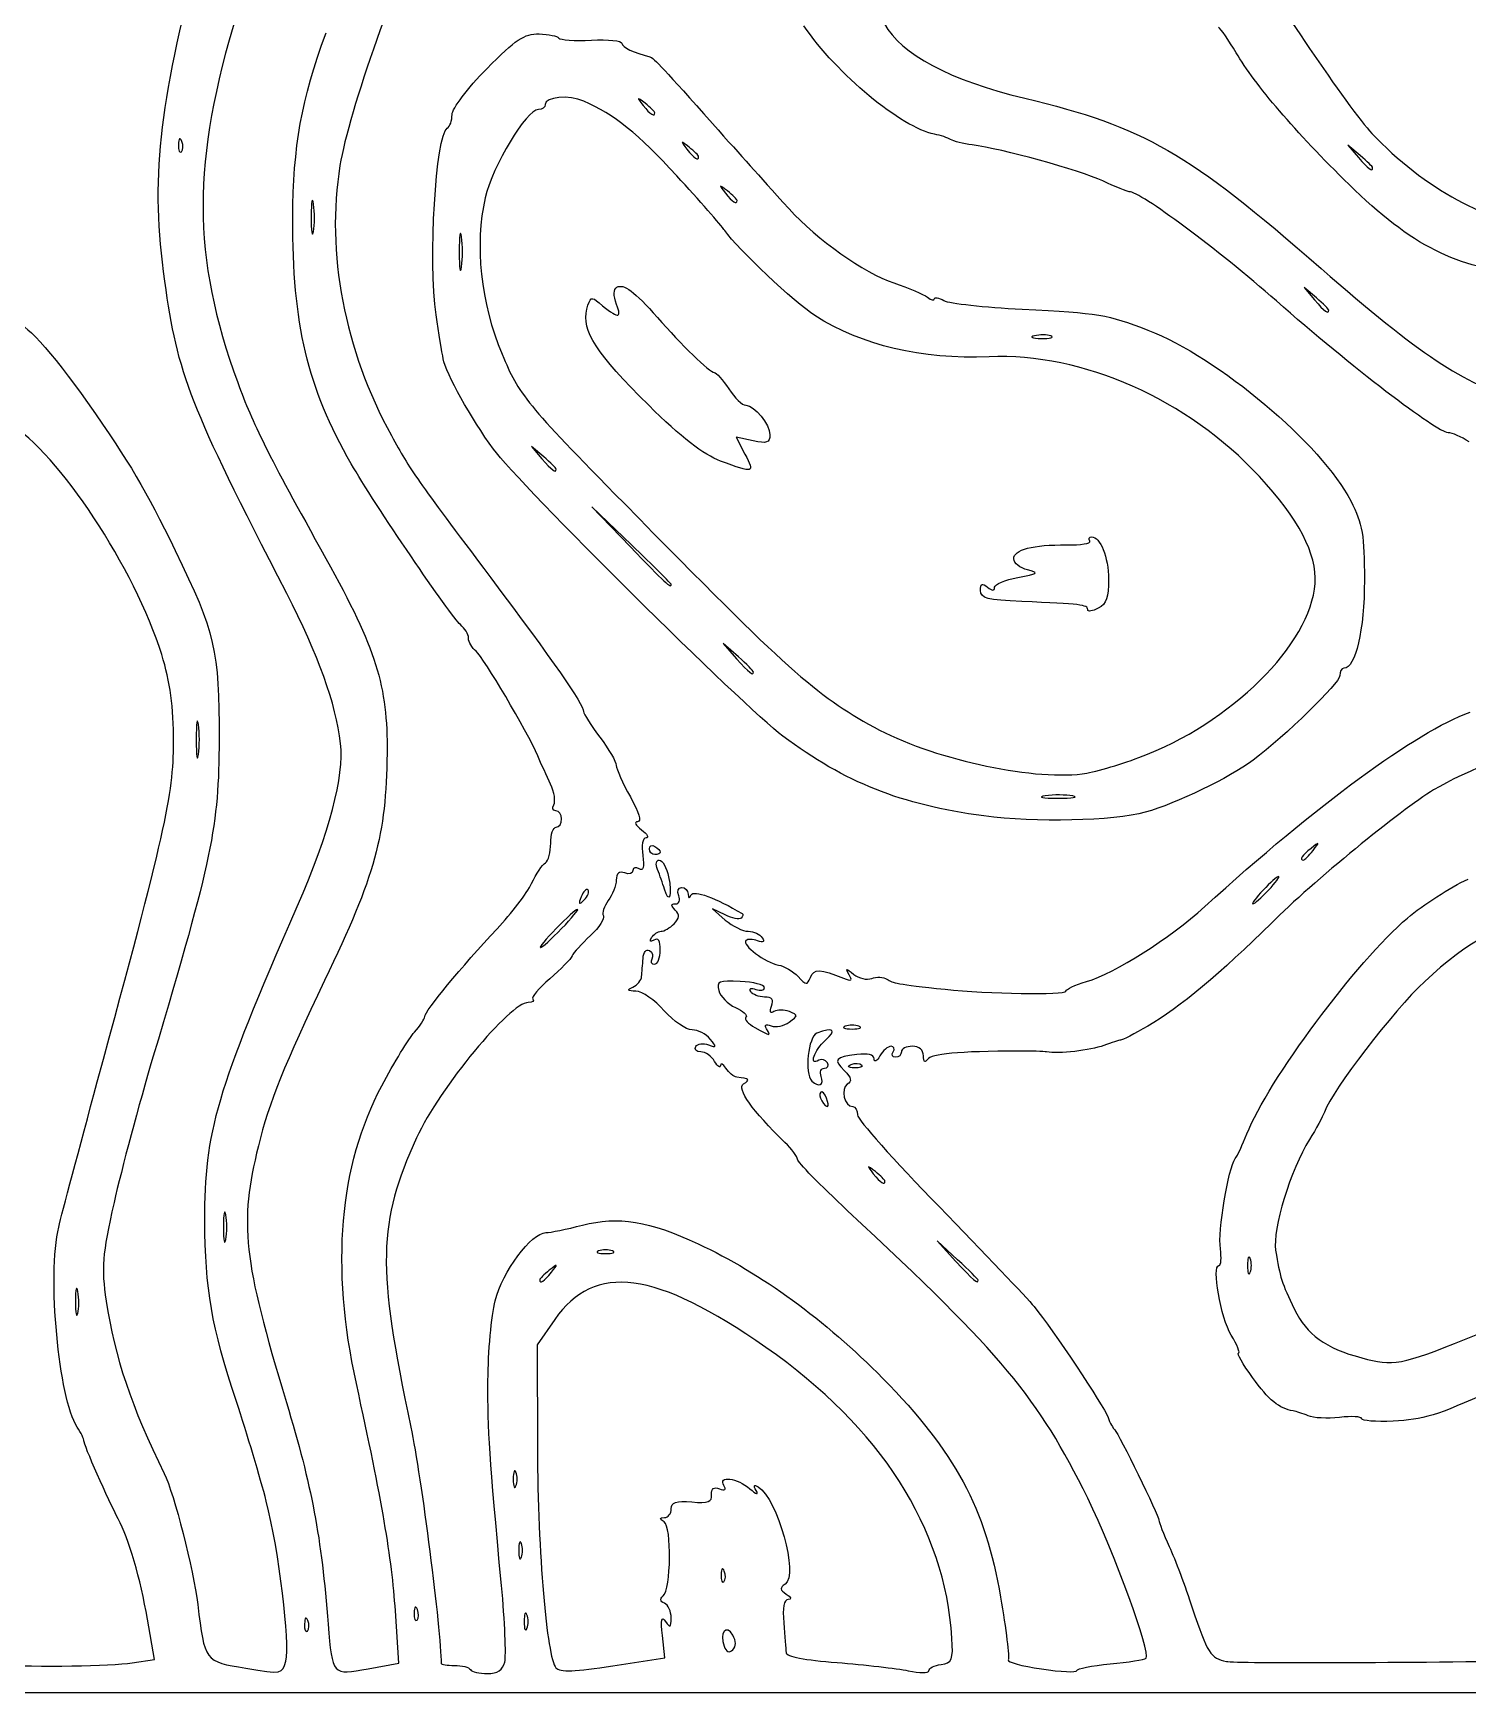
# Model space of a CAD drawing. Extents: x 32 to 2531, y 46 to 1398.
# Drawn here: x 1205.1 to 1554.1, y 45.7 to 449.6 of the extents above; entities that cross this region are included whole.
import ezdxf

# ---------------------------------------------------------------- set-up
doc = ezdxf.new("R2010")
doc.units = 0
doc.layers.add('IMAGE', color=7, linetype='CONTINUOUS')

msp = doc.modelspace()

# ---------------------------------------------------------------- linework, layer by layer
at = {"layer": 'IMAGE', "color": 7}
for points in [[(32.319879, 721.65756), (32.319879, 1397.653213), (1281.6532, 1397.653213), (2530.9865, 1397.653213), (2530.9865, 721.65312), (2530.9865, 45.6531), (1281.6532, 45.6531), (32.319879, 45.6531), (32.319879, 721.64876)], [(1356.3199, 430.1566), (1356.3199, 430.1566)], [(1241.2306, 423.2365), (1241.2306, 423.2365)], [(1366.9865, 419.49), (1366.9865, 419.49)], [(1530.9865, 416.7799), (1530.9865, 416.7799)], [(1376.3199, 408.8233), (1376.3199, 408.8233)], [(1309.2749, 399.9865), (1309.2749, 399.9865)], [(1520.3199, 382.1132), (1520.3199, 382.1132)], [(1332.3199, 343.4466), (1332.3199, 343.4466)], [(1360.3199, 315.3556), (1360.3199, 315.3556)], [(1380.3199, 294.0875), (1380.3199, 294.0875)], [(1245.2749, 281.3199), (1245.2749, 281.3199)], [(1474.1325, 273.2748), (1474.1325, 273.2748)], [(1436.3705, 259.0555), (1436.3705, 259.0555)], [(1354.9865, 251.0652), (1354.9865, 251.0652)], [(1516.49, 250.6532), (1516.49, 250.6532)], [(1340.0624, 241.0215), (1340.0624, 241.0215)], [(1358.6405, 241.267), (1358.6405, 241.267)], [(1505.6532, 240.9865), (1505.6532, 240.9865)], [(1333.6532, 231.6529), (1333.6532, 231.6529)], [(1405.9865, 207.8696), (1405.9865, 207.8696)], [(1404.0699, 198.5641), (1404.0699, 198.5641)], [(1396.802, 195.6529), (1396.802, 195.6529)], [(1398.1133, 190.3777), (1398.1133, 190.3777)], [(1412.3199, 170.1566), (1412.3199, 170.1566)], [(1251.9275, 161.9865), (1251.9275, 161.9865)], [(1345.9865, 153.2029), (1345.9865, 153.2029)], [(1501.2029, 151.3199), (1501.2029, 151.3199)], [(1331.1566, 147.9865), (1331.1566, 147.9865)], [(1434.9865, 146.0583), (1434.9865, 146.0583)], [(1215.9297, 143.3043), (1215.9297, 143.3043)], [(1553.7353, 131.8216), (1553.7353, 131.8216)], [(1322.5363, 99.3204), (1322.5363, 99.3204)], [(1323.8696, 81.9865), (1323.8696, 81.9865)], [(1373.2308, 75.2368), (1373.2308, 75.2368)], [(1298.564, 65.9035), (1298.564, 65.9035)], [(1325.2029, 64.6532), (1325.2029, 64.6532)], [(1271.8973, 63.2365), (1271.8973, 63.2365)]]:
    msp.add_lwpolyline(points, close=True, dxfattribs=at)
for points in [[(1527.9865, 419.7799), (1524.9865, 422.3199), (1527.5265, 419.3199)], [(1273.2765, 407.9682), (1273.2767, 407.9682)], [(1517.3199, 385.1132), (1514.3199, 387.6532), (1516.8599, 384.6532)], [(1452.6785, 375.8607), (1452.6785, 375.8611)], [(1329.3199, 346.4466), (1326.3199, 348.9865), (1328.8599, 345.9865)], [(1380.2201, 350.3419), (1376.1197, 351.2425), (1378.2544, 347.1145)], [(1372.3205, 345.4255), (1372.3199, 345.4255)], [(1350.6532, 325.0223), (1340.9865, 334.3199), (1350.2841, 324.6532)], [(1461.6532, 309.2733), (1461.6532, 309.273)], [(1376.6532, 297.7541), (1372.9865, 300.9865), (1376.2189, 297.3199)], [(1458.0048, 263.9249), (1458.0048, 263.9251)], [(1373.4341, 234.9538), (1370.32, 236.4705), (1373.4677, 233.7285)], [(1383.5169, 207.2175), (1383.5132, 207.2132)], [(1429.9865, 151.0583), (1424.9865, 155.6532), (1429.5815, 150.6532)], [(1331.9939, 136.5264), (1327.6528, 130.3202), (1327.7592, 104.9868)], [(1286.5582, 51.48), (1294.0254, 52.8335), (1293.1895, 65.5769), (1293.1889, 65.5769)], [(1229.1186, 52.9404), (1234.584, 53.7563), (1232.8707, 63.6089)], [(1346.1332, 52.1935), (1358.779, 54.1406), (1358.1844, 59.5638), (1358.1844, 59.5635)], [(1375.3147, 59.6959), (1375.3092, 59.6959)], [(1319.8051, 53.1173), (1319.8051, 53.1172)]]:
    msp.add_lwpolyline(points, dxfattribs=at)
for points in [[(1303.0502, 483.7993), (1293.6945, 464.10564), (1281.7916, 430.2274), (1279.7027, 417.3472)], [(1237.0931, 389.2409), (1233.6531, 414.0164), (1235.4824, 431.3195), (1245.5943, 469.65321)], [(1504.3199, 464.10012), (1504.3199, 461.94619), (1525.6195, 430.6016), (1530.77, 425.1759)], [(1254.7328, 454.52955), (1243.5934, 418.2529), (1243.6161, 395.2603), (1254.8218, 364.5567)], [(1268.2348, 404.5191), (1268.3088, 422.1003), (1270.3126, 433.275), (1276.3289, 449.65361)], [(1315.4344, 440.91376), (1322.4713, 448.05531), (1324.5949, 449.46704), (1328.1486, 449.366)], [(1328.1486, 449.366), (1330.4951, 449.2993), (1332.6578, 448.85173), (1332.9547, 448.37144)], [(1332.9547, 448.37144), (1333.2515, 447.89115), (1336.8301, 447.66131), (1340.9071, 447.86068)], [(1424.3767, 424.9756), (1416.3623, 426.5191), (1400.5271, 439.6467), (1392.6009, 451.31813)], [(1412.2161, 451.84747), (1416.1884, 444.42523), (1428.028, 438.1365), (1446.3199, 433.733)], [(1497.7825, 444.77933), (1495.9872, 447.82683), (1494.0471, 450.64125), (1493.4711, 451.03363)], [(1340.9071, 447.86068), (1344.9841, 448.06007), (1348.3199, 447.71492), (1348.3199, 447.09371)], [(1348.3199, 447.09371), (1348.3199, 446.16343), (1351.2797, 444.73441), (1355.0747, 443.83257)], [(1525.2528, 412.7037), (1512.2159, 425.496), (1502.3692, 436.9934), (1497.7825, 444.77933)], [(1306.9865, 429.7421), (1306.9865, 431.1711), (1310.7881, 436.1983), (1315.4344, 440.91376)], [(1355.0747, 443.83257), (1355.9332, 443.62855), (1358.9483, 440.42149), (1370.3199, 427.6169)], [(1339.0097, 433.0287), (1335.4369, 434.6149), (1329.6532, 434.0806), (1329.6532, 432.1644)], [(1361.6512, 414.8501), (1352.1801, 425.1592), (1346.5457, 429.6831), (1339.0097, 433.0287)], [(1353.9865, 432.49), (1351.8717, 434.1485), (1351.8247, 434.1013), (1353.4831, 431.9865)], [(1356.3199, 430.1566), (1356.3199, 430.4335), (1355.2699, 431.4835), (1353.9865, 432.49)], [(1446.3199, 433.733), (1475.4613, 426.7176), (1486.0853, 420.6127), (1518.4355, 392.293)], [(1305.829, 426.4285), (1306.4656, 426.822), (1306.9865, 428.3131), (1306.9865, 429.7421)], [(1327.9865, 430.9707), (1325.0842, 430.9437), (1316.8585, 417.2841), (1315.0482, 409.4858)], [(1329.6532, 432.1644), (1329.6532, 431.5166), (1328.9032, 430.9794), (1327.9865, 430.9707)], [(1353.4831, 431.9865), (1355.2249, 429.7655), (1356.3199, 429.0592), (1356.3199, 430.1566)], [(1241.2307, 423.2365), (1240.8051, 424.3002), (1240.4891, 423.9843), (1240.4251, 422.431)], [(1303.1255, 380.9865), (1301.1713, 394.1466), (1302.9873, 424.6723), (1305.829, 426.4285)], [(1370.3199, 427.6169), (1378.2907, 418.6417), (1380.6469, 416.0141), (1388.9903, 406.7973)], [(1428.2936, 423.6694), (1427.5803, 424.1104), (1425.8176, 424.6981), (1424.3767, 424.9756)], [(1530.77, 425.1759), (1543.4527, 411.8158), (1559.9147, 402.7961), (1571.6157, 402.7961)], [(1240.4251, 422.431), (1240.3671, 421.0254), (1240.6824, 420.2379), (1241.1254, 420.681)], [(1241.1254, 420.681), (1241.5685, 421.124), (1241.6159, 422.2741), (1241.2306, 423.2365)], [(1364.6532, 421.8233), (1362.5384, 423.4818), (1362.4913, 423.4346), (1364.1497, 421.3199)], [(1364.1497, 421.3199), (1365.8916, 419.0989), (1366.9865, 418.3926), (1366.9865, 419.49)], [(1366.9865, 419.49), (1366.9865, 419.7668), (1365.9365, 420.8168), (1364.6532, 421.8233)], [(1433.5617, 422.3652), (1431.3777, 422.6416), (1429.0071, 423.2285), (1428.2936, 423.6694)], [(1465.3053, 413.5976), (1459.5361, 416.2628), (1440.7236, 421.4588), (1433.5617, 422.3652)], [(1279.7027, 417.3472), (1276.2632, 396.1382), (1280.7665, 372.496), (1292.2218, 351.6229)], [(1527.5265, 419.3199), (1529.9135, 416.5006), (1530.9865, 415.7129), (1530.9865, 416.7799)], [(1530.9865, 416.7799), (1530.9865, 417.0329), (1529.6365, 418.3829), (1527.9865, 419.7799)], [(1373.368, 401.5133), (1372.4225, 402.863), (1367.15, 408.8646), (1361.6512, 414.8501)], [(1373.9865, 411.1566), (1371.8717, 412.8151), (1371.8247, 412.768), (1373.4831, 410.6532)], [(1471.7385, 410.9865), (1471.3089, 410.9865), (1468.414, 412.1615), (1465.3053, 413.5976)], [(1567.754, 391.2421), (1551.8113, 392.0788), (1540.3992, 397.8416), (1525.2528, 412.7037)], [(1273.2767, 407.9682), (1272.9702, 409.995), (1272.7112, 408.6532), (1272.7012, 404.9865)], [(1273.2585, 401.3015), (1273.5749, 402.9415), (1273.5831, 405.9415), (1273.2765, 407.9682)], [(1315.0482, 409.4858), (1312.4135, 398.1365), (1313.944, 383.9783), (1319.1654, 371.3996)], [(1373.4831, 410.6532), (1375.2249, 408.4322), (1376.3199, 407.7259), (1376.3199, 408.8233)], [(1376.3199, 408.8233), (1376.3199, 409.1002), (1375.2699, 410.1502), (1373.9865, 411.1566)], [(1507.5763, 384.3877), (1493.3851, 396.906), (1474.4137, 410.9865), (1471.7385, 410.9865)], [(1282.4446, 344.7654), (1271.8457, 363.2204), (1268.1272, 378.8571), (1268.2348, 404.5191)], [(1272.7012, 404.9865), (1272.6902, 401.3199), (1272.942, 399.6616), (1273.2585, 401.3015)], [(1388.9903, 406.7973), (1395.7761, 399.301), (1407.2548, 391.1824), (1414.4619, 388.7818)], [(1309.2749, 399.9865), (1308.9694, 402.0032), (1308.7194, 400.3532), (1308.7194, 396.3199)], [(1309.2749, 392.6532), (1309.5804, 394.6699), (1309.5804, 397.9699), (1309.2749, 399.9865)], [(1395.2749, 380.8325), (1390.2731, 384.0184), (1376.5437, 396.9792), (1373.368, 401.5133)], [(1308.7194, 396.3199), (1308.7194, 392.2865), (1308.9694, 390.6365), (1309.2749, 392.6532)], [(1518.4355, 392.293), (1542.328, 371.3772), (1553.3095, 364.0738), (1566.2127, 360.5174)], [(1266.7519, 313.1859), (1243.1007, 359.0486), (1240.2814, 366.2782), (1237.0931, 389.2409)], [(1347.0965, 387.7208), (1348.6847, 388.7023), (1351.4069, 386.666), (1356.9333, 380.3632)], [(1414.4619, 388.7818), (1418.0504, 387.5866), (1421.7365, 386.0202), (1422.6532, 385.301)], [(1339.7849, 382.3702), (1340.5383, 385.3716), (1340.8985, 385.5557), (1342.8132, 383.9178)], [(1342.8132, 383.9178), (1347.3279, 380.0561), (1348.3913, 379.9583), (1347.0335, 383.5298)], [(1347.0335, 383.5298), (1346.1971, 385.7296), (1346.2187, 387.1787), (1347.0965, 387.7208)], [(1422.6532, 385.301), (1423.5699, 384.5818), (1424.3199, 384.3879), (1424.3199, 384.8702)], [(1424.3199, 384.8702), (1424.3199, 385.3525), (1425.3804, 385.1794), (1426.6767, 384.4857)], [(1426.6767, 384.4857), (1427.9729, 383.792), (1436.5229, 382.8443), (1445.6767, 382.3797)], [(1549.3668, 352.3307), (1546.6308, 352.3477), (1525.672, 368.4253), (1507.5763, 384.3877)], [(1516.8599, 384.6532), (1519.2468, 381.834), (1520.3199, 381.0462), (1520.3199, 382.1132)], [(1520.3199, 382.1132), (1520.3199, 382.3662), (1518.9699, 383.7162), (1517.3199, 385.1132)], [(1201.6532, 377.9027), (1201.6532, 380.7657), (1209.7729, 371.8659), (1218.3029, 359.6532)], [(1304.8307, 370.3072), (1304.5462, 371.7808), (1303.7789, 376.5865), (1303.1255, 380.9865)], [(1354.8264, 358.9888), (1342.1012, 371.5341), (1338.4787, 377.1653), (1339.7849, 382.3702)], [(1356.9333, 380.3632), (1362.7032, 373.7828), (1369.7296, 366.9872), (1370.7683, 366.9827)], [(1437.6532, 370.8105), (1421.1935, 370.1134), (1406.7364, 373.5324), (1395.2749, 380.8325)], [(1445.6767, 382.3797), (1464.6109, 381.4188), (1466.2445, 381.1478), (1476.3199, 377.2974)], [(1448.6785, 375.9101), (1447.3813, 375.572), (1448.1199, 375.2732), (1450.3199, 375.246)], [(1452.6785, 375.8611), (1451.7759, 376.2264), (1449.9759, 376.2486), (1448.6785, 375.9101)], [(1450.3199, 375.246), (1452.5199, 375.219), (1453.5813, 375.4955), (1452.6785, 375.8607)], [(1476.3199, 377.2974), (1493.3255, 370.7985), (1518.644, 349.4549), (1525.6532, 335.7091)], [(1503.4257, 341.6678), (1486.0557, 360.4294), (1460.4477, 371.7759), (1437.6532, 370.8105)], [(1317.0538, 348.3199), (1311.609, 355.8024), (1305.5145, 366.7653), (1304.8307, 370.3072)], [(1319.1654, 371.3996), (1323.2659, 361.5212), (1324.7928, 359.656), (1348.9039, 335.0743)], [(1254.8218, 364.5567), (1258.6186, 354.1531), (1261.7956, 347.8122), (1276.2928, 321.7035)], [(1370.7683, 366.9827), (1371.2553, 366.9827), (1372.8539, 365.1823), (1374.3205, 362.9865)], [(1218.3029, 359.6532), (1228.7741, 344.6613), (1232.2793, 338.7389), (1239.6098, 323.6532)], [(1374.3205, 362.9865), (1375.7872, 360.7908), (1377.6443, 358.9925), (1378.4472, 358.9904)], [(1372.3199, 345.4255), (1368.2328, 346.946), (1362.6553, 351.2704), (1354.8264, 358.9888)], [(1378.4472, 358.9904), (1380.6241, 358.9804), (1384.3205, 354.4441), (1384.3205, 351.7756)], [(1236.3325, 298.3199), (1229.8147, 319.2744), (1211.2339, 347.4383), (1199.1816, 354.6316)], [(1292.2218, 351.6229), (1296.9315, 343.0413), (1298.1093, 341.3558), (1316.3904, 317.0373)], [(1384.3205, 351.7756), (1384.3205, 349.8629), (1383.58, 349.604), (1380.2201, 350.3419)], [(1554.4763, 350.0948), (1552.6085, 351.3186), (1550.3092, 352.3247), (1549.3668, 352.3307)], [(1387.4695, 278.5066), (1377.948, 285.6209), (1323.1296, 339.9703), (1317.0538, 348.3199)], [(1308.999, 305.6433), (1306.7099, 307.5431), (1287.9415, 335.1942), (1282.4446, 344.7654)], [(1328.8599, 345.9865), (1331.2468, 343.1673), (1332.3199, 342.3796), (1332.3199, 343.4466)], [(1332.3199, 343.4466), (1332.3199, 343.6996), (1330.9699, 345.0496), (1329.3199, 346.4466)], [(1378.2544, 347.1145), (1380.6803, 342.4234), (1380.5157, 342.3765), (1372.3205, 345.4255)], [(1516.9727, 315.6532), (1517.4577, 322.7964), (1513.0361, 331.2874), (1503.4257, 341.6678)], [(1525.6532, 335.7091), (1528.5212, 330.0848), (1528.9865, 327.3907), (1528.9865, 316.4127)], [(1348.9039, 335.0743), (1388.9033, 294.2939), (1395.2475, 288.6123), (1409.6532, 280.6706)], [(1239.6098, 323.6532), (1249.3934, 303.5191), (1250.3243, 299.5079), (1250.2857, 277.6532)], [(1350.2841, 324.6532), (1358.9197, 315.6748), (1360.3199, 314.3776), (1360.3199, 315.3556)], [(1360.3199, 315.3556), (1360.3199, 315.5586), (1355.9699, 319.9086), (1350.6532, 325.0223)], [(1443.6532, 321.6177), (1443.6532, 323.892), (1448.3488, 325.1254), (1456.5485, 325.005)], [(1456.5485, 325.005), (1459.9743, 324.955), (1462.4889, 325.38), (1462.1365, 325.9502)], [(1462.1365, 325.9502), (1461.7841, 326.5203), (1461.9869, 326.9868), (1462.5871, 326.9868)], [(1462.5871, 326.9868), (1464.7205, 326.9868), (1466.6657, 322.1233), (1466.742, 316.5982)], [(1276.2928, 321.7035), (1288.5469, 299.6345), (1291.3318, 290.7626), (1291.1659, 274.3227)], [(1446.9865, 318.9363), (1445.1532, 319.3969), (1443.6532, 320.6035), (1443.6532, 321.6177)], [(1316.3904, 317.0373), (1331.4494, 297.005), (1338.9865, 286.1487), (1338.9865, 284.4907)], [(1435.5597, 313.9127), (1435.5597, 315.6026), (1435.9901, 315.8135), (1437.2723, 314.7494)], [(1438.9865, 314.7064), (1438.9865, 315.4651), (1441.5365, 316.5388), (1444.6532, 317.0924)], [(1444.6532, 317.0924), (1449.6112, 317.9731), (1449.9031, 318.2037), (1446.9865, 318.9363)], [(1466.742, 316.5982), (1466.801, 312.3657), (1466.1861, 310.6523), (1464.2363, 309.6088)], [(1474.1325, 273.2748), (1496.4905, 281.5613), (1515.9659, 300.8267), (1516.9727, 315.6532)], [(1528.9865, 316.4127), (1528.9865, 304.3567), (1526.8033, 294.9865), (1523.9944, 294.9865)], [(1279.8542, 276.7217), (1278.7046, 286.4276), (1274.4622, 298.2345), (1266.7519, 313.1859)], [(1445.6073, 311.2426), (1437.2163, 311.5856), (1435.5612, 312.0254), (1435.5597, 313.9127)], [(1437.2723, 314.7494), (1438.4253, 313.7924), (1438.9865, 313.7783), (1438.9865, 314.7064)], [(1461.6532, 309.273), (1461.6532, 310.4464), (1459.9388, 310.6569), (1445.6073, 311.2426)], [(1464.2363, 309.6088), (1462.8156, 308.8484), (1461.6532, 308.6975), (1461.6532, 309.2733)], [(1310.9865, 302.3203), (1310.9865, 303.2407), (1310.0921, 304.7361), (1308.999, 305.6433)], [(1312.8222, 299.1233), (1311.8126, 299.9612), (1310.9865, 301.3999), (1310.9865, 302.3203)], [(1327.8495, 273.6536), (1325.2024, 279.7516), (1314.6853, 297.5771), (1312.8222, 299.1233)], [(1239.218, 276.9865), (1239.23, 285.6059), (1238.4178, 291.616), (1236.3325, 298.3199)], [(1376.2189, 297.3199), (1379.2401, 293.8928), (1380.3199, 293.0418), (1380.3199, 294.0875)], [(1380.3199, 294.0875), (1380.3199, 294.3263), (1378.6699, 295.9763), (1376.6532, 297.7541)], [(1523.9944, 294.9865), (1523.44, 294.9865), (1522.9865, 294.1817), (1522.9865, 293.1979)], [(1522.9865, 293.1979), (1522.9865, 291.433), (1509.6941, 278.4755), (1501.9209, 272.6632)], [(1245.2749, 281.3199), (1244.9694, 283.3365), (1244.7194, 281.6865), (1244.7194, 277.6532)], [(1338.9865, 284.4907), (1338.9865, 283.9247), (1340.7699, 281.1048), (1342.9495, 278.2242)], [(1490.1152, 236.9866), (1517.6003, 261.9534), (1541.3067, 279.3366), (1554.7085, 284.3508)], [(1245.2749, 273.9865), (1245.5804, 276.0032), (1245.5804, 279.3032), (1245.2749, 281.3199)], [(1409.6532, 280.6706), (1423.3585, 273.115), (1447.4899, 267.7006), (1460.3199, 269.3025)], [(1220.6696, 194.3199), (1237.1038, 254.7246), (1239.1991, 264.063), (1239.218, 276.9865)], [(1250.2857, 277.6532), (1250.2477, 256.399), (1248.7119, 249.0132), (1234.2002, 200.3199)], [(1244.7194, 277.6532), (1244.7194, 273.6199), (1244.9694, 271.9699), (1245.2749, 273.9865)], [(1269.2922, 236.9865), (1277.1781, 255.0383), (1280.8059, 268.6862), (1279.8542, 276.7217)], [(1342.9495, 278.2242), (1345.1291, 275.3435), (1346.9291, 272.2579), (1346.9495, 271.3673)], [(1436.3705, 259.0555), (1416.0853, 261.7976), (1402.7139, 267.1163), (1387.4695, 278.5066)], [(1573.5032, 276.3053), (1569.58, 276.3213), (1553.1728, 269.8593), (1545.8255, 265.4038)], [(1291.1659, 274.3227), (1290.9644, 254.3602), (1288.2851, 244.6055), (1275.9671, 218.9869)], [(1330.9654, 266.7807), (1330.0475, 268.7275), (1328.6453, 271.8203), (1327.8495, 273.6536)], [(1346.9495, 271.3673), (1346.9695, 270.4766), (1348.5059, 267.0266), (1350.3627, 263.7006)], [(1460.3199, 269.3025), (1462.8865, 269.6229), (1469.1023, 271.4105), (1474.1325, 273.2748)], [(1501.9209, 272.6632), (1496.0411, 268.2666), (1483.2757, 262.0979), (1475.6532, 259.9696)], [(1331.7318, 261.7807), (1332.2282, 262.584), (1331.8834, 264.834), (1330.9654, 266.7807)], [(1350.3627, 263.7006), (1352.4933, 259.8844), (1353.1372, 257.6533), (1352.1079, 257.6533)], [(1451.3381, 263.9431), (1449.3115, 263.6366), (1450.6532, 263.3776), (1454.3199, 263.3676)], [(1458.0048, 263.9251), (1456.3649, 264.2416), (1453.3649, 264.2498), (1451.3381, 263.9431)], [(1454.3199, 263.3676), (1457.9865, 263.3566), (1459.6448, 263.6084), (1458.0048, 263.9249)], [(1545.8255, 265.4038), (1537.7747, 260.5219), (1516.3145, 242.9034), (1506.3395, 232.9864)], [(1332.2412, 260.3203), (1331.4646, 260.3203), (1331.2353, 260.9775), (1331.7318, 261.7807)], [(1333.6532, 258.3203), (1333.6532, 259.4203), (1333.0178, 260.3203), (1332.2412, 260.3203)], [(1475.6532, 259.9696), (1467.9389, 257.8158), (1448.8307, 257.3711), (1436.3705, 259.0555)], [(1330.9865, 252.399), (1330.9865, 254.5557), (1331.5865, 256.3203), (1332.3199, 256.3203)], [(1332.3199, 256.3203), (1333.0532, 256.3203), (1333.6532, 257.2203), (1333.6532, 258.3203)], [(1352.1079, 257.6533), (1351.2108, 257.6533), (1351.6415, 256.7724), (1353.0651, 255.6957)], [(1353.0651, 255.6957), (1354.4885, 254.619), (1355.0071, 253.719), (1354.2175, 253.6957)], [(1329.6889, 247.6757), (1330.4026, 248.1168), (1330.9865, 250.2423), (1330.9865, 252.399)], [(1354.2175, 253.6957), (1353.3705, 253.6707), (1353.0339, 251.9351), (1353.3965, 249.4639)], [(1354.9865, 251.0652), (1354.9865, 251.8419), (1355.5865, 252.1064), (1356.3199, 251.6532)], [(1356.3199, 249.6532), (1355.5865, 249.6532), (1354.9865, 250.2886), (1354.9865, 251.0652)], [(1356.3199, 251.6532), (1357.0532, 251.2), (1357.6532, 250.5646), (1357.6532, 250.2412)], [(1515.9865, 251.1566), (1513.7656, 249.4148), (1513.0592, 248.3199), (1514.1567, 248.3199)], [(1514.1567, 248.3199), (1514.4335, 248.3199), (1515.4835, 249.3699), (1516.49, 250.6532)], [(1516.49, 250.6532), (1518.1484, 252.768), (1518.1013, 252.8151), (1515.9865, 251.1566)], [(1326.3297, 242.597), (1327.4636, 244.9492), (1328.9752, 247.2346), (1329.6889, 247.6757)], [(1352.4989, 246.2093), (1351.6672, 246.7234), (1350.9865, 246.5274), (1350.9865, 245.7738)], [(1353.3965, 249.4639), (1353.8225, 246.5618), (1353.5467, 245.5617), (1352.4989, 246.2093)], [(1357.6532, 250.2412), (1357.6532, 249.9178), (1357.0532, 249.6532), (1356.3199, 249.6532)], [(1356.9952, 245.9865), (1356.4469, 247.3181), (1356.6228, 248.3199), (1357.4047, 248.3199)], [(1357.4047, 248.3199), (1358.1581, 248.3199), (1359.1795, 246.477), (1359.6741, 244.2245)], [(1317.9607, 231.6154), (1321.4298, 235.3031), (1325.1959, 240.2448), (1326.3297, 242.597)], [(1346.9441, 243.4626), (1346.9201, 242.1008), (1346.04, 239.8483), (1344.9868, 238.4569)], [(1348.9865, 245.1711), (1347.6577, 245.6811), (1346.9723, 245.1081), (1346.9441, 243.4626)], [(1350.9865, 245.7738), (1350.9865, 245.0202), (1350.0865, 244.749), (1348.9865, 245.1711)], [(1358.6405, 241.267), (1358.2639, 242.5794), (1357.5235, 244.7032), (1356.9952, 245.9865)], [(1359.6741, 244.2245), (1360.6429, 239.8134), (1359.7731, 237.3224), (1358.6405, 241.267)], [(1508.118, 244.3199), (1507.7513, 244.3199), (1506.0421, 242.8199), (1504.3199, 240.9865)], [(1505.6532, 240.9865), (1507.3755, 242.8199), (1508.4847, 244.3199), (1508.118, 244.3199)], [(1539.4681, 234.2138), (1543.2365, 237.4295), (1549.8691, 241.6819), (1554.2071, 243.6635)], [(1338.4056, 239.3771), (1337.682, 237.4768), (1337.8352, 237.3237), (1339.152, 238.6307)], [(1340.0624, 241.0215), (1339.6519, 241.432), (1338.9063, 240.692), (1338.4056, 239.3771)], [(1339.152, 238.6307), (1340.0632, 239.5351), (1340.4729, 240.611), (1340.0624, 241.0215)], [(1344.9868, 238.4569), (1343.9336, 237.0655), (1343.3984, 235.3989), (1343.7975, 234.7533)], [(1361.3448, 237.6532), (1362.2019, 237.6532), (1362.5576, 238.5532), (1362.1355, 239.6532)], [(1362.1355, 239.6532), (1361.7133, 240.7532), (1362.0328, 241.6532), (1362.844, 241.6532)], [(1362.844, 241.6532), (1363.6559, 241.6532), (1364.3673, 240.9032), (1364.4252, 239.9865)], [(1364.4252, 239.9865), (1364.4972, 238.8436), (1364.7267, 238.798), (1365.1547, 239.8414)], [(1365.1547, 239.8414), (1365.6769, 241.1147), (1371.3124, 239.0578), (1377.5423, 235.3199)], [(1504.3199, 240.9865), (1502.5976, 239.1532), (1501.4884, 237.6532), (1501.8551, 237.6532)], [(1501.8551, 237.6532), (1502.2217, 237.6532), (1503.9309, 239.1532), (1505.6532, 240.9865)], [(1246.8332, 160.6068), (1246.7502, 182.0503), (1249.7513, 192.2555), (1269.2922, 236.9865)], [(1337.5096, 236.3196), (1337.1429, 236.3196), (1334.8076, 234.2196), (1332.3199, 231.6529)], [(1333.6532, 231.6529), (1336.1409, 234.2196), (1337.8763, 236.3196), (1337.5096, 236.3196)], [(1343.7975, 234.7533), (1344.1964, 234.1077), (1342.7763, 231.9461), (1340.6415, 229.9497)], [(1361.3008, 236.1389), (1360.1707, 237.2691), (1360.1817, 237.6532), (1361.3448, 237.6532)], [(1360.996, 232.8056), (1362.3537, 234.1632), (1362.4309, 235.0088), (1361.3008, 236.1389)], [(1377.3231, 234.2119), (1376.8971, 233.7858), (1375.1471, 234.1199), (1373.4341, 234.9538)], [(1377.5423, 235.3199), (1377.8477, 235.1365), (1377.7492, 234.6379), (1377.3231, 234.2119)], [(1461.3497, 218.7381), (1468.4256, 220.8581), (1481.4692, 229.1329), (1490.1152, 236.9866)], [(1573.0631, 234.6107), (1563.4909, 233.6227), (1554.1261, 228.585), (1543.6575, 218.7921)], [(1300.3199, 210.2212), (1300.3199, 211.5106), (1309.3513, 222.4637), (1317.9607, 231.6154)], [(1332.3199, 231.6529), (1329.8322, 229.0862), (1328.0968, 226.9862), (1328.4634, 226.9862)], [(1328.4634, 226.9862), (1328.8301, 226.9862), (1331.1655, 229.0862), (1333.6532, 231.6529)], [(1355.5259, 229.4472), (1356.0491, 230.2938), (1357.0847, 230.9865), (1357.8271, 230.9865)], [(1357.8271, 230.9865), (1358.5696, 230.9865), (1359.9956, 231.8051), (1360.996, 232.8056)], [(1373.4677, 233.7285), (1375.1989, 232.2204), (1377.7136, 230.9865), (1379.0557, 230.9865)], [(1379.0557, 230.9865), (1380.3979, 230.9865), (1381.9297, 230.2846), (1382.46, 229.4266)], [(1506.3395, 232.9864), (1494.1716, 220.8894), (1483.8093, 212.2359), (1476.3199, 207.917)], [(1500.3768, 181.6532), (1505.4696, 194.5895), (1527.0732, 223.6369), (1539.4681, 234.2138)], [(1340.6415, 229.9497), (1338.5067, 227.9534), (1336.5109, 225.72), (1336.2065, 224.9866)], [(1353.4532, 224.3986), (1353.5625, 225.9085), (1354.2629, 226.7671), (1355.0083, 226.3064)], [(1356.1139, 228.8592), (1355.1601, 228.2698), (1354.9364, 228.4935), (1355.5259, 229.4472)], [(1355.0083, 226.3064), (1355.7536, 225.8458), (1356.0181, 224.9104), (1355.5963, 224.2277)], [(1357.6532, 226.3986), (1357.6532, 228.6381), (1357.1243, 229.4837), (1356.1139, 228.8592)], [(1356.2412, 222.9865), (1357.0177, 222.9865), (1357.6532, 224.522), (1357.6532, 226.3986)], [(1378.4956, 228.7181), (1377.4483, 227.6708), (1383.2053, 223.3291), (1386.3747, 222.7761)], [(1381.3357, 228.6681), (1380.1872, 229.1089), (1378.9091, 229.1312), (1378.4956, 228.7181)], [(1382.46, 229.4266), (1383.0963, 228.3973), (1382.7137, 228.1393), (1381.3357, 228.6681)], [(1336.2065, 224.9866), (1335.9023, 224.2533), (1333.4467, 221.7598), (1330.7499, 219.4456)], [(1353.1199, 219.9865), (1353.1929, 220.9032), (1353.3432, 222.8886), (1353.4532, 224.3986)], [(1355.5963, 224.2277), (1355.1744, 223.5451), (1355.4643, 222.9865), (1356.2412, 222.9865)], [(1386.3747, 222.7761), (1387.8112, 222.5254), (1389.9677, 221.258), (1391.1668, 219.9596)], [(1275.9671, 218.9869), (1266.3713, 199.0299), (1262.4043, 189.1277), (1259.8549, 178.7685)], [(1330.7499, 219.4456), (1328.053, 217.1313), (1326.203, 214.8813), (1326.6387, 214.4456)], [(1350.9865, 217.4136), (1352.0865, 217.9121), (1353.0465, 219.0699), (1353.1199, 219.9865)], [(1377.1005, 218.7975), (1371.8789, 219.0678), (1371.2866, 218.8115), (1371.8801, 216.5425)], [(1382.9902, 217.2658), (1382.9902, 217.9405), (1380.3398, 218.6298), (1377.1005, 218.7975)], [(1391.1668, 219.9596), (1393.1519, 217.8101), (1393.4219, 217.7938), (1394.1831, 219.7775)], [(1394.1831, 219.7775), (1395.0005, 221.9079), (1396.6113, 221.8679), (1402.2053, 219.5783)], [(1402.2053, 219.5783), (1404.1999, 218.762), (1404.5081, 218.9475), (1403.6161, 220.4271)], [(1403.6161, 220.4271), (1402.6445, 222.0386), (1402.8079, 222.0501), (1404.7137, 220.5041)], [(1404.7137, 220.5041), (1405.9452, 219.5054), (1407.9145, 219.0574), (1409.09, 219.5085)], [(1409.09, 219.5085), (1410.2655, 219.9595), (1411.9232, 219.8807), (1412.7736, 219.3332)], [(1412.7736, 219.3332), (1414.3819, 218.2979), (1414.9269, 218.2032), (1426.9867, 216.8643)], [(1456.32, 216.425), (1456.32, 216.8684), (1458.5833, 217.9093), (1461.3497, 218.7381)], [(1543.6575, 218.7921), (1535.9097, 211.5444), (1521.2829, 192.4815), (1519.2533, 186.9865)], [(1326.6387, 214.4456), (1327.0745, 214.0098), (1326.5807, 213.6524), (1325.5421, 213.6514)], [(1351.7412, 216.4136), (1349.6691, 216.4836), (1349.4821, 216.7319), (1350.9865, 217.4136)], [(1358.6275, 211.6532), (1356.3551, 214.2199), (1353.2563, 216.3621), (1351.7412, 216.4136)], [(1371.8801, 216.5425), (1372.2484, 215.1346), (1374.0762, 213.287), (1375.9422, 212.4368)], [(1379.6664, 216.309), (1379.1992, 217.0648), (1379.7344, 217.2883), (1380.921, 216.833)], [(1383.027, 214.9909), (1381.6268, 214.9909), (1380.1144, 215.584), (1379.6664, 216.309)], [(1380.921, 216.833), (1382.059, 216.3962), (1382.9902, 216.591), (1382.9902, 217.2658)], [(1384.7218, 212.7722), (1385.3328, 214.3642), (1384.8538, 214.9909), (1383.027, 214.9909)], [(1426.9867, 216.8643), (1437.1556, 215.7353), (1456.32, 215.4483), (1456.32, 216.425)], [(1297.8257, 206.4062), (1299.1975, 207.9201), (1300.3199, 209.6369), (1300.3199, 210.2212)], [(1325.5421, 213.6514), (1321.0755, 213.6514), (1303.9585, 192.9118), (1298.3552, 180.7181)], [(1365.3761, 206.9865), (1363.9367, 206.9865), (1360.8997, 209.0865), (1358.6275, 211.6532)], [(1375.9422, 212.4368), (1377.8081, 211.5866), (1378.9609, 210.5171), (1378.5038, 210.06)], [(1378.5038, 210.06), (1378.0466, 209.6029), (1379.0192, 208.4842), (1380.6648, 207.574)], [(1385.31, 211.4432), (1384.3974, 210.8792), (1384.1821, 211.3652), (1384.7218, 212.7722)], [(1389.057, 211.4432), (1387.788, 211.9301), (1386.1018, 211.9282), (1385.31, 211.4432)], [(1389.044, 208.8637), (1391.2384, 210.4684), (1391.2389, 210.6044), (1389.057, 211.4432)], [(1289.8953, 193.3963), (1292.8852, 199.0378), (1296.4538, 204.8923), (1297.8257, 206.4062)], [(1369.8233, 204.7369), (1368.8168, 205.9742), (1366.8156, 206.9865), (1365.3761, 206.9865)], [(1380.6648, 207.574), (1384.5889, 205.4036), (1384.6421, 205.3969), (1383.5169, 207.2175)], [(1383.5132, 207.2132), (1382.8769, 208.2426), (1383.2595, 208.5005), (1384.6383, 207.9714)], [(1384.6383, 207.9714), (1385.7872, 207.5305), (1387.7699, 207.9324), (1389.044, 208.8637)], [(1395.7623, 206.1769), (1393.6269, 205.3575), (1392.6872, 196.3966), (1394.5421, 194.5418)], [(1397.8572, 204.4965), (1400.7137, 206.974), (1399.7836, 207.7201), (1395.7623, 206.1769)], [(1402.6532, 207.8696), (1401.7365, 207.4998), (1402.4865, 207.1971), (1404.3199, 207.1971)], [(1405.9865, 207.8696), (1405.0699, 208.2395), (1403.5699, 208.2395), (1402.6532, 207.8696)], [(1404.3199, 207.1971), (1406.1532, 207.1971), (1406.9032, 207.4998), (1405.9865, 207.8696)], [(1476.3199, 207.917), (1473.0199, 206.014), (1470.0199, 204.4683), (1469.6532, 204.4821)], [(1367.5083, 201.6532), (1366.4015, 201.6532), (1365.8504, 202.227), (1366.2839, 202.9283)], [(1366.2839, 202.9283), (1366.7173, 203.6296), (1368.1027, 203.8173), (1369.3625, 203.3453)], [(1369.3625, 203.3453), (1371.3641, 202.5956), (1371.4223, 202.7712), (1369.8233, 204.7369)], [(1396.2277, 199.596), (1393.7319, 198.0534), (1395.0707, 202.0798), (1397.8572, 204.4965)], [(1413.7981, 202.9864), (1413.058, 202.9864), (1411.8408, 201.9364), (1411.0933, 200.6531)], [(1414.3199, 201.6531), (1414.7731, 202.3864), (1414.5383, 202.9864), (1413.7981, 202.9864)], [(1418.9865, 202.9864), (1417.5199, 202.9864), (1416.3199, 202.3864), (1416.3199, 201.6531)], [(1421.6736, 200.6531), (1421.6606, 202.0907), (1420.6296, 202.9864), (1418.9865, 202.9864)], [(1465.5551, 203.2026), (1462.3129, 201.9699), (1454.5703, 201.0926), (1451.6532, 201.6273)], [(1469.6532, 204.4821), (1469.2865, 204.4961), (1467.4424, 203.9201), (1465.5551, 203.2026)], [(1234.2002, 200.3199), (1230.8126, 188.9532), (1226.5587, 173.0532), (1224.747, 164.9865)], [(1370.8797, 199.3199), (1370.1323, 200.6032), (1368.6151, 201.6532), (1367.5083, 201.6532)], [(1372.2997, 198.3199), (1372.2667, 197.5865), (1371.6272, 198.0365), (1370.8797, 199.3199)], [(1373.6249, 197.6532), (1372.9296, 198.7532), (1372.3333, 199.0532), (1372.2997, 198.3199)], [(1398.3064, 199.008), (1397.8459, 199.7533), (1396.9104, 200.0179), (1396.2277, 199.596)], [(1397.5892, 197.6529), (1398.4443, 197.6529), (1398.7671, 198.2627), (1398.3064, 199.008)], [(1405.51, 201.002), (1400.1363, 200.322), (1399.72, 199.7767), (1402.4727, 197.0241)], [(1404.8755, 197.7585), (1403.3221, 197.8225), (1403.0063, 198.1385), (1404.0699, 198.5641)], [(1404.0699, 198.564), (1405.0324, 198.9492), (1406.1824, 198.9018), (1406.6255, 198.4588)], [(1406.6255, 198.4588), (1407.0685, 198.0158), (1406.2809, 197.7006), (1404.8755, 197.7585)], [(1409.6937, 199.9231), (1409.6687, 200.9354), (1408.1259, 201.3331), (1405.51, 201.002)], [(1411.0933, 200.6531), (1410.3459, 199.3697), (1409.716, 199.0412), (1409.6937, 199.9231)], [(1414.9079, 200.3197), (1414.1312, 200.3197), (1413.8667, 200.9197), (1414.3199, 201.6531)], [(1416.3199, 201.6531), (1416.3199, 200.9197), (1415.6844, 200.3197), (1414.9079, 200.3197)], [(1422.6736, 199.8154), (1422.0584, 198.876), (1421.6864, 199.1875), (1421.6736, 200.6531)], [(1444.9865, 201.8432), (1430.0863, 201.7632), (1423.5612, 201.1705), (1422.6736, 199.8154)], [(1451.6532, 201.6273), (1450.9199, 201.7617), (1447.9199, 201.8589), (1444.9865, 201.8432)], [(1211.2718, 159.0031), (1212.0512, 162.294), (1216.2803, 178.1865), (1220.6696, 194.3199)], [(1376.2712, 195.4865), (1375.5112, 195.5785), (1374.3204, 196.5532), (1373.6249, 197.6532)], [(1377.9144, 193.8428), (1379.5791, 194.8987), (1379.3643, 195.1135), (1376.2712, 195.4865)], [(1394.5421, 194.5418), (1396.1616, 192.9223), (1397.5819, 193.6205), (1396.802, 195.6529)], [(1396.802, 195.6529), (1396.3799, 196.7529), (1396.734, 197.6529), (1397.5892, 197.6529)], [(1402.4727, 197.0241), (1404.1515, 195.3453), (1404.332, 194.4846), (1403.1576, 193.7588)], [(1283.6951, 120.9677), (1277.4478, 149.442), (1279.5375, 173.8524), (1289.8953, 193.3963)], [(1387.9865, 179.5839), (1380.0492, 187.2649), (1376.1799, 192.7427), (1377.9144, 193.8428)], [(1396.6883, 191.7997), (1396.3388, 191.4502), (1396.4483, 190.5243), (1396.9317, 189.7422)], [(1398.1133, 190.3777), (1397.6791, 191.5093), (1397.0379, 192.1492), (1396.6883, 191.7997)], [(1396.9317, 189.7422), (1398.2464, 187.6149), (1399.0149, 188.0282), (1398.1133, 190.3777)], [(1403.1576, 193.7588), (1401.4424, 192.6988), (1402.4931, 188.3197), (1404.4625, 188.3197)], [(1404.4625, 188.3197), (1405.1173, 188.3197), (1405.6532, 187.4115), (1405.6532, 186.3013)], [(1405.6532, 186.3013), (1405.6532, 185.1912), (1414.5776, 175.1412), (1425.4852, 163.968)], [(1519.2533, 186.9865), (1518.8471, 185.8865), (1517.2077, 182.8861), (1515.6104, 180.319)], [(1259.8549, 178.7685), (1255.1772, 159.7608), (1256.1031, 151.2949), (1266.6852, 116.3203)], [(1298.3552, 180.7181), (1288.8852, 160.1099), (1288.6691, 149.2576), (1296.9538, 110.32)], [(1391.0129, 175.5003), (1390.9979, 176.1496), (1389.6365, 177.9872), (1387.9865, 179.5839)], [(1497.5551, 175.6532), (1498.0965, 176.3865), (1499.3664, 179.0865), (1500.3768, 181.6532)], [(1515.6104, 180.319), (1511.0364, 172.968), (1506.5824, 158.3992), (1507.3791, 153.3948)], [(1403.2112, 162.9865), (1396.5167, 169.2199), (1391.0275, 174.8511), (1391.0129, 175.5003)], [(1409.9865, 172.49), (1407.8717, 174.1485), (1407.8247, 174.1013), (1409.4831, 171.9865)], [(1493.9281, 153.7177), (1493.3055, 157.9605), (1495.8488, 173.3424), (1497.5551, 175.6532)], [(1409.4831, 171.9865), (1411.2249, 169.7655), (1412.3199, 169.0592), (1412.3199, 170.1566)], [(1412.3199, 170.1566), (1412.3199, 170.4335), (1411.2699, 171.4835), (1409.9865, 172.49)], [(1224.747, 164.9865), (1221.8467, 152.0729), (1221.6171, 149.2043), (1222.8258, 140.9865)], [(1251.9275, 161.9865), (1251.6097, 163.6365), (1251.3497, 162.2865), (1251.3497, 158.9865)], [(1251.9275, 155.9865), (1252.2453, 157.6365), (1252.2453, 160.3365), (1251.9275, 161.9865)], [(1338.7479, 159.4714), (1347.4337, 161.7245), (1354.9348, 160.51), (1366.8916, 154.9147)], [(1461.6457, 92.9865), (1449.4513, 117.7626), (1441.3224, 127.5005), (1403.2112, 162.9865)], [(1425.4852, 163.968), (1436.3928, 152.7948), (1446.7948, 141.8531), (1448.6007, 139.6531)], [(1215.7673, 110.3328), (1211.2463, 117.2328), (1208.4777, 147.2064), (1211.2718, 159.0031)], [(1254.5039, 116.5873), (1248.4299, 134.9888), (1246.898, 143.7793), (1246.8332, 160.6068)], [(1251.3497, 158.9865), (1251.3497, 155.6865), (1251.6097, 154.3365), (1251.9275, 155.9865)], [(1317.459, 141.0637), (1319.1979, 148.083), (1326.3251, 157.6532), (1329.8138, 157.6532)], [(1329.8138, 157.6532), (1330.8725, 157.6532), (1334.8929, 158.4714), (1338.7479, 159.4714)], [(1345.9865, 153.2029), (1345.0699, 153.5728), (1343.5699, 153.5728), (1342.6532, 153.2029)], [(1366.8916, 154.9147), (1382.2381, 147.7332), (1397.7841, 136.3961), (1411.7864, 122.1747)], [(1493.586, 149.6532), (1494.1023, 149.6532), (1494.2563, 151.4822), (1493.9281, 153.7177)], [(1331.1566, 147.9865), (1332.8151, 150.1013), (1332.768, 150.1485), (1330.6532, 148.49)], [(1383.3569, 129.7144), (1356.4845, 148.4499), (1341.7071, 150.4098), (1331.9939, 136.5264)], [(1342.6532, 153.2029), (1341.7365, 152.833), (1342.4865, 152.5304), (1344.3199, 152.5304)], [(1344.3199, 152.5304), (1346.1532, 152.5304), (1346.9032, 152.833), (1345.9865, 153.2029)], [(1429.5815, 150.6532), (1433.8583, 145.9993), (1434.9865, 145.0402), (1434.9865, 146.0583)], [(1434.9865, 146.0583), (1434.9865, 146.2811), (1432.7365, 148.5311), (1429.9865, 151.0583)], [(1496.5915, 132.6532), (1494.0133, 136.9295), (1491.764, 149.6532), (1493.586, 149.6532)], [(1501.2029, 151.3199), (1500.8331, 152.2365), (1500.5304, 151.4865), (1500.5304, 149.6532)], [(1500.5304, 149.6532), (1500.5304, 147.8199), (1500.8331, 147.0699), (1501.2029, 147.9865)], [(1501.2029, 147.9865), (1501.5728, 148.9032), (1501.5728, 150.4032), (1501.2029, 151.3199)], [(1507.3791, 153.3948), (1508.4491, 146.6736), (1508.8383, 145.4559), (1511.9889, 138.9767)], [(1330.6532, 148.49), (1329.3699, 147.4835), (1328.3199, 146.4335), (1328.3199, 146.1566)], [(1328.3199, 146.1566), (1328.3199, 145.0592), (1329.4148, 145.7655), (1331.1566, 147.9865)], [(1215.9296, 143.3043), (1215.6106, 144.9629), (1215.3376, 143.9199), (1215.3228, 140.9865)], [(1215.9027, 137.971), (1216.2364, 139.2458), (1216.2485, 141.6458), (1215.9297, 143.3043)], [(1553.7353, 131.8216), (1562.1235, 135.2143), (1573.21, 139.6508), (1578.372, 141.6806)], [(1215.3228, 140.9865), (1215.3078, 138.0532), (1215.5689, 136.6962), (1215.9027, 137.971)], [(1222.8258, 140.9865), (1224.7956, 127.5951), (1229.019, 115.0512), (1236.9668, 98.9865)], [(1315.7208, 121.6532), (1315.7578, 128.6199), (1316.5401, 137.3546), (1317.459, 141.0637)], [(1448.6007, 139.6531), (1453.1133, 134.1556), (1465.5475, 115.5001), (1466.5993, 112.6489)], [(1511.9889, 138.9767), (1515.0028, 132.7784), (1519.4295, 129.5757), (1528.3199, 127.1611)], [(1428.6131, 58.9872), (1426.9523, 85.7428), (1411.2679, 110.2548), (1383.3569, 129.7144)], [(1498.3457, 128.3199), (1498.8179, 128.3199), (1498.0284, 130.2699), (1496.5915, 132.6532)], [(1528.3199, 127.1611), (1536.032, 125.0666), (1537.8644, 125.4026), (1553.7353, 131.8216)], [(1501.7409, 122.3971), (1499.4016, 125.6546), (1497.8737, 128.3199), (1498.3457, 128.3199)], [(1319.0124, 71.7839), (1316.0412, 103.326), (1315.6543, 109.1884), (1315.7208, 121.6532)], [(1411.7864, 122.1747), (1429.4368, 104.2481), (1436.7445, 90.678), (1440.4448, 68.9575)], [(1511.6532, 114.2672), (1508.2741, 114.7869), (1505.6756, 116.9182), (1501.7409, 122.3971)], [(1293.1889, 65.5769), (1292.3382, 78.5473), (1289.9676, 92.3781), (1283.6951, 120.9677)], [(1559.6532, 119.0001), (1546.71, 113.166), (1543.2049, 112.0947), (1535.9865, 111.7666)], [(1261.773, 92.3199), (1260.3652, 97.8199), (1257.0942, 108.7402), (1254.5039, 116.5873)], [(1266.6852, 116.3203), (1272.833, 96.0013), (1275.194, 83.4571), (1276.8487, 62.3203)], [(1515.2831, 113.0625), (1514.02, 113.6123), (1512.3865, 114.1544), (1511.6532, 114.2672)], [(1217.3914, 106.9865), (1217.4634, 107.3532), (1216.733, 108.859), (1215.7673, 110.3328)], [(1296.9538, 110.32), (1299.4552, 98.5632), (1304.3199, 60.5582), (1304.3199, 52.7725)], [(1466.5993, 112.6489), (1467.072, 111.3679), (1467.8024, 110.0197), (1468.2227, 109.6531)], [(1468.2227, 109.6531), (1469.1671, 108.8289), (1478.9865, 88.7491), (1478.9865, 87.642)], [(1522.9497, 112.6831), (1519.9963, 112.3419), (1516.5463, 112.5126), (1515.2831, 113.0625)], [(1528.3199, 112.3607), (1528.3199, 112.8792), (1525.9033, 113.0242), (1522.9497, 112.6831)], [(1535.9865, 111.7666), (1531.7699, 111.5749), (1528.3199, 111.8426), (1528.3199, 112.3607)], [(1225.7571, 87.9707), (1223.4467, 92.2379), (1217.2572, 106.3072), (1217.3914, 106.9865)], [(1327.7592, 104.9868), (1327.866, 79.5699), (1329.9918, 54.4582), (1332.2688, 51.7146)], [(1236.9668, 98.9865), (1239.3271, 94.2159), (1244.0959, 75.5724), (1245.1062, 67.1663)], [(1322.5363, 99.3204), (1322.1664, 100.2371), (1321.8637, 99.4871), (1321.8637, 97.6537)], [(1321.8637, 97.6537), (1321.8637, 95.8204), (1322.1664, 95.0704), (1322.5363, 95.9871)], [(1322.5363, 95.9871), (1322.9061, 96.9037), (1322.9061, 98.4037), (1322.5363, 99.3204)], [(1373.1255, 96.0933), (1371.6056, 98.5527), (1376.4213, 97.9631), (1379.4431, 95.3199)], [(1365.3188, 92.0908), (1369.3256, 91.7401), (1370.2855, 92.0908), (1370.1512, 93.8811)], [(1370.1512, 93.8811), (1370.0392, 95.3689), (1370.6655, 95.8473), (1372.0365, 95.3212)], [(1372.0365, 95.3212), (1373.3837, 94.8043), (1373.7581, 95.0697), (1373.1255, 96.0933)], [(1379.4431, 95.3199), (1381.0179, 93.9423), (1381.6592, 93.7536), (1381.0087, 94.8592)], [(1381.0087, 94.8592), (1380.26, 96.1316), (1380.4063, 96.4232), (1381.4652, 95.7688)], [(1381.4652, 95.7688), (1386.1967, 92.8445), (1391.3601, 74.2449), (1388.0368, 72.0969)], [(1475.8485, 54.0708), (1477.0868, 55.3091), (1468.1847, 79.7008), (1461.6457, 92.9865)], [(1266.5347, 53.3679), (1267.6303, 57.7328), (1264.8916, 80.1353), (1261.773, 92.3199)], [(1358.6521, 88.2995), (1359.5688, 88.3125), (1360.3188, 89.2668), (1360.3188, 90.4241)], [(1360.3188, 90.4241), (1360.3188, 92.0447), (1361.4683, 92.4279), (1365.3188, 92.0908)], [(1232.8707, 63.6089), (1231.1823, 73.3179), (1228.2462, 83.3732), (1225.7571, 87.9707)], [(1358.5681, 87.2731), (1357.3731, 88.0329), (1357.3937, 88.284), (1358.6521, 88.2995)], [(1358.3195, 69.2184), (1360.2777, 70.8361), (1360.4873, 86.0527), (1358.5681, 87.2731)], [(1478.9865, 87.642), (1478.9865, 87.2009), (1480.1215, 84.3231), (1481.5087, 81.2465)], [(1323.8696, 81.9865), (1323.4997, 82.9032), (1323.1971, 82.1532), (1323.1971, 80.3199)], [(1323.8696, 78.6532), (1324.2395, 79.5699), (1324.2395, 81.0699), (1323.8696, 81.9865)], [(1481.5087, 81.2465), (1482.8957, 78.1701), (1485.4156, 71.4531), (1487.1084, 66.3197)], [(1323.1971, 80.3199), (1323.1971, 78.4865), (1323.4997, 77.7365), (1323.8696, 78.6532)], [(1372.4251, 74.4312), (1372.3681, 73.0257), (1372.6824, 72.2381), (1373.1255, 72.6812)], [(1373.2307, 75.2368), (1372.8051, 76.3004), (1372.4891, 75.9845), (1372.4251, 74.4312)], [(1373.1255, 72.6812), (1373.5685, 73.1243), (1373.6159, 74.2743), (1373.2308, 75.2368)], [(1319.8051, 53.1172), (1320.1913, 54.6557), (1319.8341, 63.0557), (1319.0124, 71.7839)], [(1358.6528, 67.4405), (1357.5731, 67.8787), (1357.4557, 68.5048), (1358.3195, 69.2184)], [(1388.0368, 72.0969), (1386.6691, 71.2129), (1386.7265, 70.7189), (1388.3188, 69.6736)], [(1388.3188, 69.6736), (1389.4711, 68.9172), (1389.6588, 68.352), (1388.7617, 68.3403)], [(1440.4448, 68.9575), (1441.7919, 61.0509), (1442.6384, 54.1687), (1442.3261, 53.6635)], [(1245.1062, 67.1663), (1246.7784, 53.2528), (1246.7567, 53.2817), (1256.773, 51.6425)], [(1297.7585, 65.0979), (1297.7005, 63.6924), (1298.0157, 62.9048), (1298.4588, 63.3479)], [(1298.564, 65.9035), (1298.1384, 66.9671), (1297.8225, 66.6512), (1297.7585, 65.0979)], [(1298.4588, 63.3479), (1298.9018, 63.7909), (1298.9492, 64.9409), (1298.564, 65.9035)], [(1325.2029, 64.6532), (1324.833, 65.5699), (1324.5304, 64.8199), (1324.5304, 62.9865)], [(1325.2029, 61.3199), (1325.5728, 62.2365), (1325.5728, 63.7365), (1325.2029, 64.6532)], [(1360.2991, 63.8755), (1360.3121, 65.4643), (1359.5695, 67.0687), (1358.6528, 67.4405)], [(1388.7617, 68.3403), (1387.7439, 68.3273), (1387.3744, 66.3575), (1387.6947, 62.6532)], [(1487.1084, 66.3197), (1490.7423, 55.2997), (1491.5804, 53.9843), (1495.4167, 53.2807)], [(1271.0918, 62.4309), (1271.0338, 61.0255), (1271.3491, 60.2379), (1271.7921, 60.6809)], [(1271.8974, 63.2365), (1271.4717, 64.3001), (1271.1558, 63.9843), (1271.0918, 62.4309)], [(1271.7921, 60.6809), (1272.2352, 61.124), (1272.2825, 62.274), (1271.8973, 63.2365)], [(1276.8487, 62.3203), (1277.8191, 49.9241), (1277.8408, 49.8999), (1286.5582, 51.48)], [(1324.5304, 62.9865), (1324.5304, 61.1532), (1324.833, 60.4032), (1325.2029, 61.3199)], [(1358.1844, 59.5635), (1357.7528, 63.4977), (1357.9587, 64.4375), (1358.9341, 62.9865)], [(1358.9341, 62.9865), (1360.0405, 61.3407), (1360.2823, 61.4981), (1360.2991, 63.8755)], [(1375.3092, 59.6959), (1373.7441, 62.4925), (1371.9269, 60.2285), (1373.1592, 57.0172)], [(1387.6947, 62.6532), (1387.9643, 59.5365), (1388.2149, 56.3003), (1388.2517, 55.4615)], [(1373.1592, 57.0172), (1373.7076, 55.5881), (1374.4647, 55.2647), (1375.3017, 56.1017)], [(1375.3017, 56.1017), (1376.1351, 56.9351), (1376.1377, 58.2153), (1375.3147, 59.6959)], [(1425.9855, 52.5611), (1428.6559, 52.9404), (1428.9445, 53.6463), (1428.6131, 58.9872)], [(1195.4482, 52.4835), (1206.5239, 51.9095), (1223.7817, 52.1436), (1229.1186, 52.9404)], [(1256.773, 51.6425), (1265.6476, 50.1901), (1265.7413, 50.2067), (1266.5347, 53.3679)], [(1304.3199, 52.7725), (1304.3199, 52.5236), (1305.7845, 52.32), (1307.5745, 52.32)], [(1315.5841, 50.32), (1318.0459, 50.32), (1319.314, 51.1604), (1319.8051, 53.1173)], [(1388.2517, 55.4615), (1388.2947, 54.502), (1392.8931, 53.5924), (1400.6521, 53.0089)], [(1400.6521, 53.0089), (1407.4355, 52.4989), (1415.2355, 51.5989), (1417.9855, 51.0092)], [(1422.9855, 51.0362), (1422.9855, 51.6406), (1424.3355, 52.3268), (1425.9855, 52.5611)], [(1442.3261, 53.6635), (1442.014, 53.1583), (1445.6348, 52.1656), (1450.3725, 51.4576)], [(1458.9865, 51.0599), (1458.9865, 51.5492), (1462.634, 52.2803), (1467.0919, 52.6844)], [(1467.0919, 52.6844), (1471.5499, 53.0887), (1475.4904, 53.7125), (1475.8485, 54.0708)], [(1495.4167, 53.2807), (1497.8573, 52.8331), (1540.5289, 52.956), (1572.4392, 53.5025)], [(1307.5745, 52.32), (1309.3646, 52.32), (1311.1073, 51.87), (1311.4472, 51.32)], [(1311.4472, 51.32), (1311.7871, 50.77), (1313.6487, 50.32), (1315.5841, 50.32)], [(1332.2688, 51.7146), (1333.1515, 50.6508), (1336.972, 50.7828), (1346.1332, 52.1935)], [(1417.9855, 51.0092), (1420.7355, 50.4193), (1422.9855, 50.4312), (1422.9855, 51.0362)], [(1450.3725, 51.4576), (1455.1103, 50.7496), (1458.9865, 50.5705), (1458.9865, 51.0599)]]:
    msp.add_open_spline(points, degree=3, dxfattribs=at)

doc.saveas('drawing.dxf')
